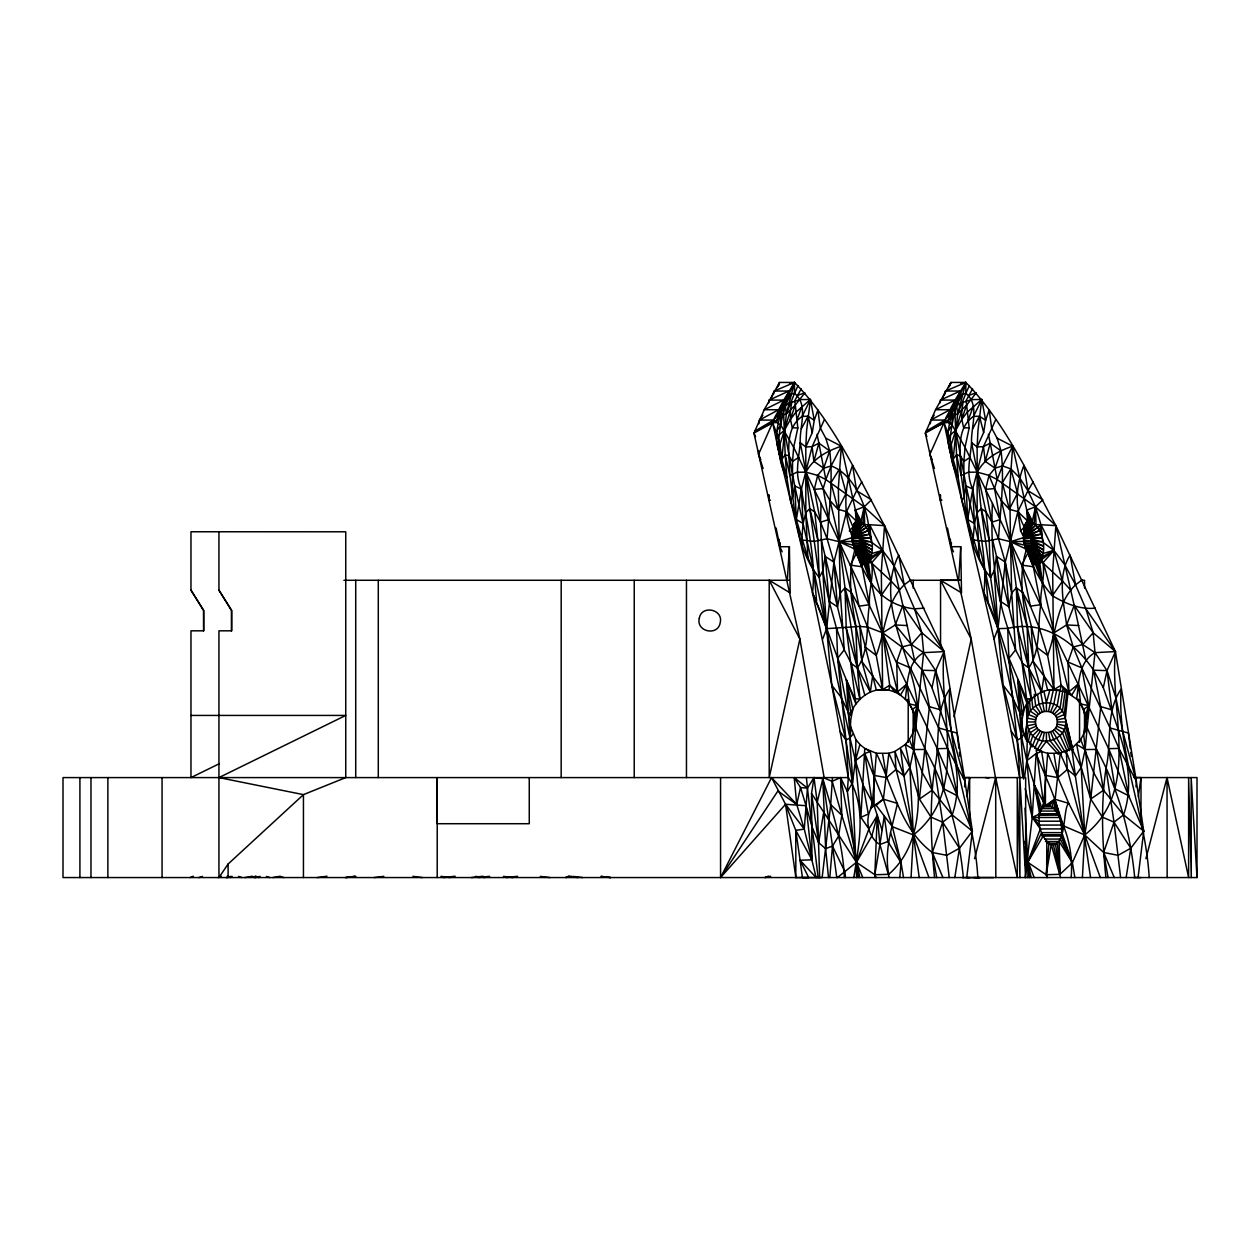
<?xml version="1.0" encoding="UTF-8"?>
<svg xmlns="http://www.w3.org/2000/svg" width="1260" height="1260" viewBox="0 0 1260 1260"><rect width="100%" height="100%" fill="white"/><g stroke="black" fill="none" stroke-linecap="round" stroke-linejoin="round"><path stroke-width="1.5" d="M219.161 763.78L190.969 777.593L190.969 630.819L203.648 630.835L203.616 610.454L190.969 590.168L190.969 531.767L345.744 531.783L345.744 777.593L303.44 794.635L228.107 864.029L218.941 877.558L218.941 630.819L231.619 630.835L231.619 610.47L218.941 590.168L218.941 531.767M231.556 630.835L231.572 610.47L218.941 590.168M437.204 877.558L437.236 777.593L437.236 823.709L529.263 823.709L529.263 777.593M561.173 777.593L561.188 580.277M634.221 777.593L634.237 580.277M908.208 742.423L908.208 701.395M913.169 732.659L913.185 711.176M913.201 588.105L913.201 580.277M1079.552 742.408L1079.552 701.395M1084.529 732.643L1084.529 711.16M1084.545 588.089L1084.545 580.277L1081.237 580.277M853.839 877.574C858.706 844.594 867.368 807.439 848.342 777.593L63 777.593L63 877.558L1197 877.558L1197 777.577L1135.481 777.577M858.107 877.574L847.366 791.579L848.342 777.593L831.805 685.235L812.542 592.893L790.524 500.535L786.87 477.697L781.814 459.238L786.319 413.973L794.493 393.341L794.509 382.441L779.578 382.441L764.221 409.736L753.952 433.156L799.88 639.072L824.135 777.593M850.957 712.026C857.02 699.946 868.187 689.283 882.614 689.661L881.323 571.442L884.504 525.625C858.044 476.185 833.994 423.092 794.509 382.441L789.579 383.796M930.305 423.785L930.793 420.052L945.094 420.052L952.087 424.998L965.018 447.3L992.423 503.465C990.344 545.674 994.439 588.136 1007.874 628.378C1008.126 678.384 1017.749 727.681 1019.686 777.577L994.014 639.056L961.868 500.535L958.214 477.682L953.158 459.223L957.663 413.957L965.837 393.325L965.853 382.426L950.922 382.426L935.566 409.72L925.312 433.141L971.224 639.056L995.479 777.577M1022.317 712.01C1028.365 699.93 1039.532 689.267 1053.974 689.645L1052.667 571.426L1055.849 525.609C1029.389 476.17 1005.338 423.077 965.853 382.426L960.923 383.78M889.198 877.574L879.905 844.499C867.699 837.538 864.234 817.74 872.156 806.778L876.361 753.275L864.785 748.471L859.918 744.487L855.918 739.62L851.13 728.044L837.648 658.255L836.53 628.378L829.096 601.319L822.764 570.859L820.528 522.176L821.079 503.48L793.658 447.316L780.743 425.014L773.75 420.068L759.449 420.068L758.961 423.801M1043.5 806.762L1045.453 805.644L1045.328 775.388L1041.673 751.433L1036.13 748.456L1043.516 803.187L1041.862 808.605L1043.5 806.762L1047.706 753.26C1035.232 750.771 1024.963 740.502 1022.474 728.028C1016.095 681.392 1003.669 635.654 983.887 592.877C987.619 557.975 977.996 523.373 972.751 489.037C965.491 474.059 970.389 458.262 971.57 442.591C970.72 427.03 980.233 404.728 965.837 393.325L962.372 394.018L958.561 397.924L950.906 411.988L947.725 421.249L926.084 431.203L945.094 420.052L954.481 407.736L959.789 403.389L971.602 399.593L981.776 399.483L985.603 420.289L983.65 432.526L977.146 446.985L977.161 512.741L979.209 557.755L985.32 571.693L1026.774 760.693L1041.862 808.605C1035.956 819.772 1039.799 835.049 1048.934 843.35C1067.378 852.217 1062.495 806.888 1068.779 803.376L1047.706 753.26L1060.227 753.26L1071.803 748.456L1080.67 739.604L1087.159 727.697L1095.003 652.633L1093.16 632.74L1085.852 608.832L1075.567 584.86L1064.794 564.842L1053.88 550.384L1040.981 524.727L1035.5 506.819L1027.939 490.707L1019.545 477.619L1010.882 468.909L1002.503 465.901L995.022 468.184L989.006 475.398L985.635 489.352L991.872 522.16L998.471 538.745L1005.275 562.149L1011.686 592.909L1015.576 649.845L1022.695 663.516L1031.263 699.048L1026.333 698.67L1008.992 658.24L1015.576 649.845L1007.874 628.378L997.983 628.63L994.014 639.056M852.39 536.823L853.744 524.286L857.603 520.175C871.542 525.845 877.558 552.589 866.911 563.33C858.847 562.527 856.973 552.321 853.729 546.415L852.422 533.626M758.583 450.765L758.536 454.372L763.087 468.515M929.943 450.765L929.88 454.356L934.432 468.499M1074.875 877.558L1072.386 862.659L1061.865 832.639C1060.447 804.746 1045.91 779.216 1036.13 753.543L1041.673 751.433M1046.635 877.558L1046.808 841.522M856.595 877.574L852.437 782.948L855.43 760.709L855.918 739.62M1024.537 777.373L1026.774 760.693L1027.262 739.604M854.311 550.809C864.392 552.494 860.533 534.634 854.17 532.697L852.547 534.413L854.784 522.238L852.232 535.531M852.862 537.091L858.501 537.091L869.321 534.256C868.644 510.205 855.508 474.988 831.159 465.916L823.662 468.2L817.661 475.414L814.291 489.368L820.528 522.176L827.127 538.76L833.931 562.165L840.341 592.924L844.231 649.845L851.35 663.532L859.918 699.064L854.989 698.686C837.994 664.603 828.009 627.559 812.542 592.893C816.26 557.991 806.652 523.388 801.407 489.053C794.147 474.075 799.045 458.278 800.226 442.606C799.375 427.045 808.889 404.744 794.493 393.341L791.028 394.018L787.201 397.94L779.562 412.004L776.38 421.249L754.74 431.219L773.75 420.068L783.121 407.752L788.445 403.405L800.242 399.593L810.432 399.483L814.259 420.305L812.306 432.526L805.802 447.001L805.817 512.757L807.865 557.77L813.976 571.709L849.964 737.887L855.43 760.709L863.194 785.342L868.282 814.07L860.879 817.315L868.943 828.938L856.406 862.312L837.412 877.574M1023.766 533.61L1025.089 524.27L1028.963 520.159C1042.886 525.83 1048.903 552.573 1038.256 563.315C1030.192 562.527 1028.317 552.305 1025.073 546.399L1023.766 533.61L1024.333 526.916C1013.591 508.205 1016.332 484.722 1023.939 465.334L1027.939 490.707L1017.859 511.654L1005.275 562.149L997.983 628.63L1003.165 685.235L1017.324 740.155L1022.899 777.105M1025.656 550.793C1035.752 552.494 1031.877 534.618 1025.514 532.681L1023.892 534.413L1026.144 522.223L1023.577 535.516M1024.207 537.075L1029.861 537.075L1040.681 534.24L1040.981 524.727L1036.004 524.68L1026.963 533.043L1023.199 533.043M852.437 782.948L845.98 740.155L831.805 685.235L826.623 628.645L819.236 577.505C795.8 549.376 795.249 510.221 789.847 475.54C789.736 456.246 783.389 429.219 802.148 416.414L808.117 416.225L814.259 420.305L817.882 409.941L820.244 427.88L825.741 438.165L841.349 446.197L838.357 487.919L839.16 541.706L845.019 587.822L846.2 627.795L855.918 703.93L846.405 679.802L852.957 709.49C846.153 733.288 852.658 758.693 852.437 782.948L847.366 791.579L840.546 777.593L832.183 781.326L823.079 777.593L817.22 802.289L819.661 877.574M983.887 592.877L997.983 628.63L990.581 577.49C967.144 549.36 966.593 510.205 961.191 475.524C961.081 456.246 954.733 429.203 973.492 416.398L979.461 416.209L985.603 420.289L989.226 409.941L991.589 427.865L997.085 438.165L1012.693 446.182L1009.701 487.903L1010.504 541.706L1016.363 587.806L1017.544 627.779L1027.262 703.915L1017.749 679.786L1024.301 709.474C1017.749 731.981 1023.671 756.063 1023.577 779.026M852.39 533.358L852.532 530.082M859.918 699.064L857.414 667.926C869.794 649.876 866.014 625.511 869.447 604.721C868.108 584.388 881.039 560.779 860.202 546.667L854.548 546.667M1023.734 533.358L1023.892 530.066M1031.263 699.048L1028.758 667.91C1041.138 649.861 1037.358 625.511 1040.792 604.706C1039.453 584.372 1052.383 560.763 1031.546 546.651L1025.892 546.651M824.402 419.612L812.133 446.638L801.407 489.053L803.077 523.546L801.738 539.973L814.054 541.39L827.127 538.76C829.096 509.56 833.285 480.139 829.71 450.923L818.89 443.158L812.133 446.638L805.802 447.001L806.605 430.589L810.432 399.483L795.863 412.272L790.445 419.344L784.429 430.259L779.956 444.308L779.389 454.372L790.524 500.535L807.865 557.77M995.746 419.612L983.477 446.623L972.751 489.037L974.437 523.53L973.082 539.957L985.399 541.375L998.471 538.745C1000.456 509.56 1004.63 480.123 1001.054 450.907L990.234 443.142L983.477 446.623L977.146 446.985L977.949 430.573L981.776 399.483L967.207 412.256L961.789 419.328L955.773 430.243L951.3 444.292L950.733 454.356L961.868 500.535L979.209 557.755M859.918 744.487L855.43 760.709L860.879 817.315L864.785 748.471L870.329 751.448L873.983 775.404L874.109 805.66L882.094 830.245M1027.939 877.558L1027.75 862.297L1040.303 828.922L1032.224 817.299L1036.13 753.543L1026.774 760.693L1032.224 817.299L1025.183 877.558M780.082 542.824L779.861 546.714L782.177 551.848M911.059 877.574L913.374 834.955L909.893 767.482L905.326 744.487L909.326 739.62L915.815 727.713L923.659 652.649L921.816 632.756L914.508 608.848L904.223 584.876L893.45 564.842L882.536 550.399L869.636 524.743L864.659 524.695L855.619 533.059L851.855 533.059M951.426 542.808L951.206 546.698L953.521 551.833M1082.403 877.558L1084.718 834.939L1081.237 767.482L1076.67 744.471L1085.143 749.542L1096.546 749.416C1118.581 788.76 1130.362 832.86 1134.709 877.558M964.64 786.917L964.971 781.168L944.086 651.609L884.504 525.625L864.155 506.835L825.82 479.54L817.661 475.414L805.959 472.153L796.887 472.248L789.847 475.54L785.185 454.907L783.295 404.208L783.704 400.097L794.509 382.441L774.207 391.041L770.774 399.278M1135.985 786.901L1136.315 781.153L1115.431 651.593L1055.849 525.609L1035.5 506.819L997.164 479.524L989.006 475.398L977.319 472.138L968.231 472.232L961.191 475.524L956.529 454.907L954.655 404.192L955.048 400.082L965.853 382.426L945.551 391.025L942.118 399.262M787.358 580.277L789.374 546.714L779.861 546.714L776.144 528.082M958.703 580.277L960.718 546.698L951.206 546.698L947.489 528.066M720.562 777.593L720.562 877.558L771.545 777.593L785.547 804.274L795.832 877.558L822.15 877.574L830.718 804.605L832.482 777.593M1100.311 877.558L1084.718 834.939L1067.362 769.435L1060.227 753.26L1054.116 808.605C1067.724 828.182 1073.221 854.17 1071.158 877.558M977.839 877.574C974.295 813.755 945.961 753.748 949.709 689.094C933.833 712.388 940.637 742.234 934.652 768.442C929.376 804.605 930.841 841.333 934.573 877.574M1149.183 877.558C1145.639 813.739 1117.305 753.732 1121.069 689.078C1105.178 712.372 1111.981 742.219 1105.996 768.427C1100.72 804.589 1102.185 841.318 1105.918 877.558M828.497 877.574L825.647 848.657L818.638 842.688L812.101 826.969L806.038 805.707L785.547 804.274L795.769 830.371L800.084 860.265L816.181 877.574L804.274 829.111L807.439 788.13L806.416 777.593M852.422 540.225L852.642 537.437C843.381 515.214 843.822 487.888 852.595 465.349L856.595 490.707L846.515 511.67L833.931 562.165L826.623 628.645L822.67 639.072M855.619 533.059L862.864 522.538L864.155 506.835L871.479 499.842L856.595 490.707L861.84 481.808M1023.766 540.209L1024.002 537.437L1020.631 530.98L1017.859 511.654L1009.355 509.276L1001.432 500.74L994.534 488.597L989.006 475.398M1026.963 533.043L1034.224 522.522L1035.5 506.819L1042.823 499.826L1027.939 490.707L1033.184 481.808M899.797 877.574L901.042 862.659L892.411 826.717L883.37 799.187L864.785 753.559L870.329 751.448M829.789 877.574L832.482 846.09L822.811 778.617L814.007 777.593L807.439 788.13L818.149 877.574M852.327 534.539L852.989 526.932L846.515 511.67L837.994 509.292L830.088 500.755L823.174 488.612L817.661 475.414M1023.671 534.524L1024.333 526.916L1020.631 530.98M1047.517 877.558L1046.194 874.723L1048.934 843.35M849.839 729.256L850.5 721.775M1021.198 729.241L1021.86 721.76M1078.434 699.19L1083.631 709.474L1087.159 727.697L1085.143 749.542L1081.237 767.482L1075.347 775.955L1090.577 877.558M872.156 806.778L876.141 805.282L883.37 799.187L888.883 753.275L894.915 751.448L905.326 744.487L913.799 749.558L925.202 749.432C947.236 788.76 959.017 832.876 963.364 877.574M768.836 402.838L769.104 400.097L788.965 391.041C781.594 420.068 771.277 448.812 786.87 477.697L785.185 454.907L788.713 455.632L792.556 461.396L792.383 497.401L790.524 500.535M852.358 533.547L852.989 526.932L849.272 530.995M940.196 402.822L940.448 400.082L960.309 391.025C952.938 420.052 942.622 448.796 958.214 477.682L956.529 454.907L960.057 455.616L963.9 461.396L963.727 497.385L961.868 500.535M817.22 802.289L814.007 777.593L811.534 793.453L856.406 862.312L874.834 874.739L888.694 874.33C923.659 844.121 921.217 791.091 913.799 749.558C910.318 734.706 915.973 720.484 917.359 705.694C913.626 656.145 873.999 604.611 898.726 555.109L904.223 584.876C885.103 603.099 885.229 631.953 876.251 655.42L882.614 689.661C898.9 689.377 911.956 702.639 915.469 717.869M812.542 592.893L826.623 628.645L859.903 626.441L867.636 627.102L882.74 632.803L901.876 646.994L922.241 670.226L929.423 706.702L919.39 799.092L931.03 817.126L942.669 822.181L959.443 848.248L954.797 877.574M1025.073 737.305L1027.483 718.2L1026.617 702.655M1035.531 721.964C1034.933 707.947 1057.88 707.947 1057.297 721.964C1057.88 735.966 1034.933 735.966 1035.531 721.964L1027.12 721.964L1026.207 704.497M1007.874 628.378C1043.28 619.778 1074.087 641.135 1093.585 670.21L1100.767 706.687L1090.735 799.076L1084.718 834.939L1072.386 862.659L1060.038 874.314L1046.194 874.723L1027.75 862.297L1024.601 857.682M1072.622 749.763L1065.33 718.2L1067.944 692.937M844.326 877.574C843.097 843.948 832.261 810.873 822.811 778.617L825.647 848.657L832.482 846.09L838.546 836.215L841.822 815.283L840.546 777.593L859.777 877.574M1066.905 691.22L1064.243 714.577L1072.89 749.747M851.13 728.044L849.964 737.887L845.98 740.155L848.342 777.593M905.326 699.064C907.625 682.589 907.042 661.972 923.659 652.649L944.086 651.609C937.771 711.711 970.231 790.335 913.374 834.955L919.233 877.574M1022.474 728.028L1021.309 737.872L1017.324 740.155L1011.465 731.399M1086.813 717.869L1080.67 703.915L1076.67 699.048C1078.985 682.573 1078.387 661.957 1095.003 652.633L1115.431 651.593C1109.131 711.695 1141.591 790.319 1084.718 834.939L1061.597 825.064L1038.145 825.064M966.719 877.574L972.389 831.143L964.971 781.168L951.253 730.8L944.606 697.914L935.66 670.635L923.659 652.649L911.437 644.569L895.261 624.944L902.869 605.367L884.504 525.625L869.636 524.743L857.131 534.587L851.476 534.587M1138.063 877.558L1143.733 831.128L1136.315 781.153L1122.597 730.784L1115.95 697.898L1107.005 670.619L1095.003 652.633L1082.781 644.553L1066.606 624.928C1063.503 602.185 1057.171 575.883 1070.071 555.093L1075.567 584.86C1056.447 603.083 1056.573 631.937 1047.611 655.405L1053.974 689.645L1066.259 692.087L1076.67 699.048M1064.968 691.976L1062.464 711.238L1064.243 714.577L1056.463 717.79M852.28 535.059L853.744 524.286M1023.624 535.043L1025.089 524.27L1023.829 533.641M846.2 627.795L857.414 667.926L870.329 692.102L872.66 675.628L851.366 592.641L830.088 500.755M966.956 796.666L969.649 777.593L962.577 777.577M1017.544 627.779L1028.758 667.91L1041.673 692.087L1044.005 675.612L1022.726 592.625L1001.432 500.74M1138.3 796.651L1140.993 777.577L1133.921 777.562M816.575 600.957L813.976 571.709L803.077 523.546L796.336 519.482L801.407 489.053L794.761 485.982L784.429 430.259L790.414 410.429L791.878 401.562M987.919 600.941L985.32 571.693L974.437 523.53L967.68 519.466L972.751 489.037L966.121 485.982L955.773 430.243L961.758 410.413L963.223 401.546M1025.467 739.163L1027.12 721.964M1063.015 688.921L1060.054 708.309L1054.1 714.262M1126.141 877.558L1130.787 848.232L1143.733 831.128L1108.595 748.66L992.423 503.465M855.493 549.958L859.257 549.958L866.911 563.33L882.74 632.803L889.702 685.267L888.883 690.275L882.614 689.661L861.934 661.579C857.572 624.771 843.239 585.727 855.193 549.25L854.059 545.391L827.127 538.76M1026.837 549.943L1030.601 549.943L1038.256 563.315L1054.084 632.788L1061.046 685.267L1060.227 690.26L1053.974 689.645L1033.279 661.563C1028.932 624.755 1014.583 585.711 1026.538 549.234L1025.404 545.375L998.471 538.745M1022.821 534.587L1028.475 534.587L1040.981 524.727L1055.849 525.609L1074.213 605.351L1066.606 624.928L1073.221 646.978L1081.789 667.863L1088.703 705.679L1083.631 734.044L1090.735 799.076L1102.374 817.11L1114.013 822.166L1130.787 848.232L1118.077 855.319L1103.666 852.469L1084.718 834.939L1068.779 803.376L1054.714 799.171L1045.453 805.644L1034.539 785.327L1039.642 814.054L1032.224 817.299L1025.199 788.665M826.623 628.645L822.764 570.859L825.19 556.4L821.079 539.217M823.646 812.606L818.638 842.688L811.534 793.453L811.975 859.808L800.084 860.265L802.431 877.558L808.684 877.574L800.084 860.265M997.983 628.63L994.108 570.859L996.534 556.4L992.423 539.201M1046.194 874.723L1051.25 844.483L1060.558 877.558M1059.896 690.448L1057.14 705.915L1052.462 712.908M1026.459 740.927L1028.585 729.351L1027.483 725.728L1035.736 724.091M1044.288 732.627L1042.65 740.88L1036.397 750.897M1048.541 711.286L1053.801 687.928M842.609 628.11L837.475 606.816L840.341 592.924L839.16 541.706L821.079 503.48M1013.953 628.094L1008.819 606.816L1011.686 592.909L1010.504 541.706L1024.002 537.437L1024.018 543.265L1024.553 541.406L1010.504 541.706L1026.538 549.234C1032.35 566.118 1040.24 582.466 1052.431 595.712C1065.031 603.461 1080.293 609.824 1095.286 608.123M792.383 497.401L794.761 485.982L803.077 523.546L805.817 512.757L809.755 508.552L805.959 472.153L800.226 442.606L805.802 447.001M963.727 497.385L966.121 485.982L974.437 523.53L977.161 512.741L981.099 508.536L977.319 472.138L971.57 442.591L977.146 446.985M1056.573 690.795L1053.801 704.135L1050.572 711.9M936.716 877.574L932.321 852.484L942.669 822.181L952.182 814.889C967.113 772.128 945.835 727.981 931.975 687.677L935.66 670.635L944.086 651.609L914.508 608.848C878.74 604.973 864.754 576.985 853.729 546.415M1108.075 877.558L1103.666 852.469L1114.013 822.166L1123.542 814.873C1138.457 772.112 1117.179 727.981 1103.319 687.661L1107.005 670.619L1115.431 651.593L1085.852 608.832M822.764 570.859L819.236 577.505L817.85 540.052L814.684 511.891L805.959 472.153C813.188 458.372 827.174 450.97 841.349 446.197L857.603 520.175L852.989 533.563L856.091 520.852L855.335 510.111L864.155 506.835L861.053 521.041L854.863 532.728L862.864 522.538M994.108 570.859L990.581 577.49L989.194 540.036L986.044 511.875L977.319 472.138C984.533 458.356 998.519 450.954 1012.693 446.182L1028.963 520.159L1024.333 533.547L1027.436 520.837L1026.679 510.095L1035.5 506.819L1032.397 521.026L1026.223 532.712L1034.224 522.522M953.993 716.861L971.224 639.056L940.558 580.277L959.679 580.277M804.274 829.111L785.547 804.274L720.562 877.558L777.892 790.996L796.714 804.431L800.525 787.547L794.241 777.593L796.714 804.431L804.274 829.111L795.769 830.371L795.832 877.558M785.185 454.907L781.814 459.238C768.758 433.377 783.31 405.925 794.509 382.441L786.319 413.973L783.153 414.808L780.901 413.831L778.664 409.736L783.704 400.097L769.104 400.097M956.529 454.907L953.158 459.223C940.102 433.361 954.655 405.909 965.853 382.426L957.663 413.957L954.497 414.792L952.245 413.831L950.008 409.72L955.048 400.082L940.448 400.082M1028.144 742.03L1030.365 732.674L1028.585 729.351L1036.35 726.122M773.356 394.49L774.207 391.041L788.965 391.041C785.657 402.853 776.443 411.091 772.632 422.683L758.536 454.372L760.741 459.475M944.701 394.474L945.551 391.025L960.309 391.025C957.001 402.853 947.788 411.075 943.976 422.667L929.88 454.356L932.085 459.475M852.547 534.413L856.091 520.852L846.515 511.67M1023.892 534.413L1027.436 520.837L1017.859 511.654M974.563 858.706L995.683 777.593L1017.277 877.558L1017.277 777.593L1019.939 877.558L1019.812 777.593L1025.656 877.558L1025.656 777.593L964.105 777.577M1145.907 858.69L1167.028 777.577L1188.621 877.558L1188.621 777.577L1191.283 877.558L1191.157 777.577L1197 877.558M1046.414 711.081L1046.414 702.67L1049.989 689.488M819.236 577.505L809.755 508.552L814.684 511.891L820.528 522.176L828.718 519.624L823.174 488.612L825.82 479.54L823.662 468.2L813.865 461.349L818.89 443.158L817.063 434.353M990.581 577.49L981.099 508.536L986.044 511.875L991.872 522.16L1000.078 519.624L994.534 488.597L997.164 479.524L995.022 468.184L985.225 461.333L990.234 443.142L988.407 434.338M1026.774 760.693L1031.263 744.471M852.311 541.611L852.673 543.28L853.193 541.406L839.16 541.706L937.235 748.676L972.389 831.143L959.443 848.248L946.732 855.319L932.321 852.484C900.412 828.891 893.119 787.169 876.361 753.275L888.883 753.275L896.017 769.451L913.374 834.955L928.966 877.574M852.201 535.736L857.855 535.736L867.951 530.665L869.636 524.743L871.322 542.099L882.536 550.399L891.151 581.128L899.262 589.979M1023.545 535.736L1029.199 535.736L1039.295 530.649L1040.981 524.727L1042.666 542.083L1053.88 550.384L1062.495 581.128L1070.606 589.963M801.234 388.836L794.808 400.601L797.832 427.975L793.658 447.316L792.556 461.396L798.714 457.38M972.578 388.82L966.152 400.585L969.176 427.959L965.018 447.3L963.9 461.396L970.058 457.364M778.617 385.749L779.578 382.441L777.215 387.607M949.961 385.733L950.922 382.426L948.559 387.592M888.694 874.33C884.016 849.681 892.316 827.017 897.435 803.392L883.37 799.187L874.109 805.66L863.194 785.342M870.518 808.605L872.172 803.203L864.785 753.559L855.43 760.709M1029.924 744.723L1032.775 735.604L1038.712 729.65M857.603 520.175L853.524 532.98L859.288 520.238L855.335 510.111L861.053 521.041L854.17 532.697L859.288 520.238M1028.963 520.159L1024.884 532.964L1030.633 520.222L1026.679 510.095L1032.397 521.026L1025.514 532.681L1030.633 520.222M907.657 700.591L909.326 703.93L917.359 705.694L914.114 715.507L914.728 721.775L915.815 727.713L925.202 749.432L932.164 790.24L952.182 814.889L972.389 831.143M1079.017 700.576L1080.67 703.915L1088.703 705.679L1085.458 715.491L1086.939 719.051M797.832 427.975L792.272 427.723L790.445 419.344L795.154 405.263L804.888 392.821L797.58 395.356M969.176 427.959L963.632 427.707L961.789 419.328L966.499 405.263L976.248 392.805L968.924 395.356M909.326 703.93L907.121 683.833L900.459 695.079L897.545 691.866L896.679 662.051L901.876 646.994L911.437 644.569L921.816 632.756L902.869 605.367L914.571 660.429M1080.67 703.915L1078.466 683.818L1071.803 695.063L1068.889 691.85L1068.023 662.035L1073.221 646.978L1082.781 644.553L1093.16 632.74L1074.213 605.351L1085.915 660.413M1040.398 828.922L1061.928 828.922L1063.755 826.702L1054.714 799.171L1051.958 806.762L1054.116 808.605L1040.414 808.605M796.745 420.415L801.958 406.476M968.089 420.399L973.303 406.46M825.82 479.54L831.159 465.916L841.349 446.197M997.164 479.524L1002.503 465.901L1012.693 446.182M1032.05 746.991L1035.688 737.998L1040.366 731.005M1042.24 732.013L1034.633 748.377M794.493 393.341L798.037 385.623M965.837 393.325L969.381 385.607M1041.611 832.639L1027.75 862.297L1024.884 864.644M802.148 416.414L810.432 399.483M973.492 416.398L981.776 399.483M791.028 394.018L785.311 405.594L786.319 413.973L795.154 405.263M962.372 394.018L956.655 405.578L957.663 413.957L966.499 405.263M865.226 647.105L876.251 655.42L867.636 627.102L859.036 606.154L850.437 565.141L856.58 552.856L854.39 547.769L855.193 549.25L839.16 541.706L852.642 537.437L852.673 543.28M1036.586 647.089L1047.611 655.405L1038.98 627.086L1030.381 606.139L1021.781 565.126L1027.924 552.841L1025.073 546.399M801.391 428.699L808.117 416.225L812.306 432.526M972.736 428.683L979.461 416.209L983.65 432.526M862.801 877.574L856.406 862.312L871.794 836.073L877.291 815.456L879.905 844.499L874.834 874.739L875.29 877.574M1043.154 836.057L1027.75 862.297L1029.451 877.558M776.38 421.249L780.901 413.831L780.743 425.014L776.207 432.054L779.956 444.308L781.814 459.238M947.725 421.249L952.245 413.831L952.087 424.998L947.552 432.038L951.3 444.292L953.158 459.223M868.943 828.938L877.291 815.456L874.834 874.739L876.157 877.574M876.141 805.282L892.411 826.717L913.374 834.955L904.003 775.971L909.893 767.482L913.799 749.558L915.815 727.713L914.114 728.044M762.835 415.233L759.449 420.068L778.664 409.736L764.221 409.736L783.704 400.097M934.18 415.217L930.793 420.052L950.008 409.72L935.566 409.72L955.048 400.082M1039.437 750.724L1046.414 741.258L1046.414 732.847M852.957 734.06L849.964 737.887L846.405 679.802L851.13 715.507L848.405 712.325L840.924 697.048L831.805 685.235M1024.301 734.044L1021.309 737.872L1017.749 679.786L1022.474 715.491L1019.75 712.325L1012.268 697.032L1003.165 685.235M1038.87 815.173L1058.463 815.173L1054.714 799.171L1049.533 805.644L1045.627 805.644M859.257 549.958L868.423 562.653L871.92 562.448L882.536 550.399L871.983 553.439L860.249 545.17L852.721 545.17M1030.601 549.943L1039.768 562.653L1043.264 562.433L1053.88 550.384L1043.327 553.423L1031.593 545.155L1025.939 545.155M840.341 592.924L845.019 587.822L851.366 592.641L859.036 606.154L869.447 604.721L861.982 566.764L859.856 558.81L855.115 548.919L861.982 566.764L850.437 565.141M1011.686 592.909L1016.363 587.806L1022.726 592.625L1030.381 606.139L1040.792 604.706L1033.326 566.748L1031.2 558.794L1026.459 548.903L1033.326 566.748L1021.781 565.126M852.611 533.689L856.375 533.689L864.659 524.695L864.155 506.835M1023.955 533.673L1027.719 533.673L1036.004 524.68L1035.5 506.819M778.113 435.708L784.429 430.259M949.457 435.692L955.773 430.243M873.983 775.404L886.599 777.593L896.017 769.451L894.915 751.448L904.003 775.971L896.017 769.451M1045.328 775.388L1057.943 777.577L1067.362 769.435L1066.259 751.433L1075.347 775.955L1067.362 769.435M1045.453 805.644L1047.485 805.266L1054.714 799.171L1058.006 814.054L1038.586 814.48M907.121 683.833L897.545 691.866L894.915 692.102L889.702 685.267L882.614 689.661M1078.466 683.818L1068.889 691.85L1066.259 692.087L1061.046 685.267L1053.974 689.645M904.223 584.876L910.697 579.931M1075.567 584.86L1082.041 579.931M915.595 719.066L912.287 709.49L917.359 705.694M1083.631 709.474L1088.703 705.679M1037.358 728.012L1030.365 732.674C1039.799 748.44 1066.621 740.297 1065.708 721.964L1057.297 721.964M1055.455 715.916L1062.464 711.238C1053.911 697.095 1029.956 701.867 1027.483 718.2L1035.736 719.838M856.375 533.689L866.376 527.436M1027.719 533.673L1037.72 527.42M860.202 546.667L871.542 556.589L882.536 550.399L870.786 559.235L860.013 547.99L854.375 547.99M1031.546 546.651L1042.886 556.573L1053.88 550.384L1042.13 559.22L1031.357 547.974L1025.719 547.974M190.118 877.558L193.221 876.236M218.075 877.558L221.193 876.251M768.427 876.125L764.993 877.558L770.679 876.22M569.11 876.141L565.677 877.558L571.363 876.236M887.843 841.538L879.905 844.499L884.268 815.992L887.843 841.538L901.042 862.659L903.53 877.574M857.131 534.587L867.951 530.665M1028.475 534.587L1039.295 530.649M198.859 877.558L202.482 876.425M226.816 877.558L230.438 876.44M768.458 494.708L769.198 500.535L770.569 500.126M939.803 494.692L940.543 500.535L941.913 500.11M226.375 877.558L232.076 876.377M254.347 877.558L260.048 876.377M1057.093 719.838L1065.33 718.2M1087.159 727.697L1085.458 728.028L1087.159 727.697L1096.546 749.416L1103.508 790.225L1123.542 814.873L1143.733 831.128M244.881 877.558L252.189 876.236M272.853 877.558L280.161 876.251M317.189 877.558L326.954 876.236M345.161 877.558L354.911 876.251M857.855 535.736L869.321 534.256M1029.199 535.736L1040.681 534.24M346.122 877.558L355.856 876.33M374.094 877.558L383.827 876.33M443.457 877.558L455.128 876.236M471.413 877.558L483.1 876.251M478.375 877.558L489.636 876.314M506.331 877.558L517.608 876.314M883.449 689.645L876.361 690.275L872.66 675.628M1054.793 689.63L1047.706 690.26L1044.005 675.612M814.291 489.368L823.174 488.612M985.635 489.352L994.534 488.597M914.508 608.848L923.942 608.139M851.555 538.603L870.471 538.115L869.636 524.743M1022.899 538.603L1041.815 538.099L1040.981 524.727M778.381 422.509L772.632 422.683L753.952 433.156L755.543 436.637M949.741 422.494L943.976 422.667L925.312 433.141L926.887 436.622M1042.099 835.348L1061.408 834.97L1072.386 862.659L1059.188 841.522L1045.422 841.522M962.451 877.574L969.649 877.558M1133.795 877.558L1140.993 877.558M852.028 540.225L871.322 542.099L859.084 538.603M1023.372 540.209L1042.666 542.083L1030.428 538.603M1023.734 541.879L1031.278 541.879L1043.217 546.053L1030.916 540.209M852.39 541.894L859.918 541.894L871.873 546.068L859.572 540.225M852.626 543.564L860.155 543.564L872.093 549.895L859.918 541.894M1023.97 543.548L1031.499 543.548L1043.438 549.88L1031.278 541.879M854.044 549.092L859.698 549.092L869.731 561.283L891.151 581.128L881.086 595.712L871.92 562.448M1025.388 549.077L1031.042 549.077L1041.075 561.267L1062.495 581.128L1052.431 595.712L1043.264 562.433M854.942 550.525L858.706 550.525L866.911 563.33M1026.286 550.525L1030.05 550.525L1038.256 563.315M343.901 580.277L789.043 580.277M909.767 580.277L960.388 580.277M190.969 715.428L345.744 715.428L218.941 777.593L303.44 794.635L303.44 877.558M1042.178 806.762L1051.958 806.762L1047.485 805.266M1038.524 814.054L1058.006 814.054M1038.067 817.488L1059.55 817.488M1042.303 832.639L1061.865 832.639M1042.162 834.97L1061.408 834.97M1042.004 836.057L1061.235 836.057L1072.386 862.659L1060.337 839.066L1044.666 839.066M1047.643 843.35L1057.408 843.35L1060.038 874.314L1053.407 844.861M1049.706 844.483L1055.565 844.483L1060.038 874.314L1059.188 841.522M967.176 877.558L993.51 877.558M973.775 877.543L980.028 877.558M1039.484 825.064L1032.224 817.299L1039.122 817.488M1029.42 550.793L1027.971 550.447L1032.995 560.952L1033.326 566.748L1034.806 562.464L1029.42 550.793L1036.586 563.251L1042.335 583.065L1039.768 562.653L1031.042 549.077M858.076 550.809L856.627 550.447L861.651 560.968L861.982 566.764L863.462 562.48L858.076 550.809L865.242 563.267L870.991 583.081L868.423 562.653L859.698 549.092M1078.812 625.574L1066.606 624.928L1054.084 632.788L1068.889 691.85L1061.046 685.267M907.468 625.574L895.261 624.944L882.74 632.803L897.545 691.866L889.702 685.267M1029.861 537.075L1041.815 538.099M858.501 537.091L870.471 538.115M985.351 777.577L988.88 777.987M568.276 876.393L577.915 877.558M540.319 876.393L549.958 877.558M573.016 876.393L582.64 877.558M503.465 876.393L512.867 877.558M475.492 876.393L484.895 877.558M440.953 876.33L450.324 877.558M412.981 876.33L422.352 877.558M1068.023 662.035L1081.789 667.863L1110.013 727.933L1128.393 733.037L1130.314 748.519M896.679 662.051L910.444 667.863L938.668 727.949L957.049 733.052L958.97 748.534M1057.093 724.091L1065.33 725.728L1071.929 749.794M280.145 876.582L283.862 877.558M252.189 876.566L255.89 877.558M1100.767 706.687L1111.918 709.805L1107.005 670.619L1093.585 670.21L1103.319 687.661M929.423 706.702L940.558 709.821L935.66 670.635L922.241 670.226L931.975 687.677M266.474 876.44L269.876 877.558M238.502 876.425L241.904 877.558M1036.35 717.79L1028.585 714.577L1027.688 700.954M1056.463 726.122L1064.243 729.351L1070.716 749.747M255.307 875.983L258.851 877.558M227.351 875.983L230.879 877.558M1032.224 817.299L1039.028 821.205L1060.747 821.205L1063.755 826.702M769.214 580.277L799.88 639.072L769.214 777.593L769.214 580.277L790.178 592.893L789.374 546.714M1008.819 606.816L1000.44 601.303L996.534 556.4L1005.275 562.149L1008.819 606.816L996.534 556.4M837.475 606.816L829.096 601.319L825.19 556.4L833.931 562.165L837.475 606.816L825.19 556.4M1037.358 715.916L1030.365 711.238L1029.42 699.505M1055.455 728.012L1062.464 732.674L1069.299 750.645M1022.695 663.516L1028.758 667.91L1036.13 695.063M851.35 663.532L857.414 667.926L864.785 695.079M794.241 777.593L807.439 788.13L800.525 787.547L806.038 805.707L811.975 859.808L795.769 830.371M1031.499 543.548L1043.327 553.423M860.155 543.564L871.983 553.439M1093.16 632.74L1115.431 651.593M921.816 632.756L944.086 651.609M830.718 804.605L841.822 815.283L856.406 862.312M1038.712 714.262L1032.775 708.309L1031.578 696.67M1054.1 729.65L1060.054 735.604L1067.362 751.338M1031.593 545.155L1042.886 556.573M860.249 545.17L871.542 556.589M771.545 777.593L796.714 804.431M1046.414 741.258L1058.337 754.331M1061.188 754.645L1050.178 740.88L1048.541 732.627M1031.357 547.974L1041.075 561.267M860.013 547.99L869.731 561.283M1062.385 752.377L1053.801 739.793L1050.572 732.013M1040.366 712.908L1035.688 705.915L1034.224 694.323M1052.462 731.005L1065.535 752.85M840.121 731.414L845.98 740.155L837.648 658.255L844.231 649.845L836.53 628.378M190.969 590.168L203.648 610.454L203.648 630.835M1136.315 781.153L1118.943 748.424L1110.013 727.933M964.971 781.168L947.599 748.44L938.668 727.949M1030.05 550.525L1036.586 563.251M858.706 550.525L865.242 563.267M907.09 699.206L912.287 709.49M1080.67 739.604L1093.964 773.199L1103.508 790.225L1090.735 799.076L1081.237 767.482L1071.803 748.456L1075.347 775.955M909.326 739.62L922.619 773.215L932.164 790.24L919.39 799.092L909.893 767.482L900.459 748.471L904.003 775.971M1031.2 558.794L1027.215 549.817L1029.499 556.069M859.856 558.81L855.871 549.817L858.139 556.085M1103.666 852.469L1114.265 877.558M932.321 852.484L942.921 877.574M1032.995 560.952L1028.711 550.777L1034.806 562.464L1042.335 583.065M861.651 560.968L857.367 550.793L863.462 562.48L870.991 583.081M1034.145 877.558L1024.947 853.24M1042.24 711.9L1039.028 704.135L1037.515 694.449M947.552 432.038L943.976 422.667L950.733 454.356M776.207 432.054L772.632 422.683L779.389 454.372M890.521 832.655L901.042 862.659M997.085 438.165L1001.054 450.907L995.022 468.184L990.234 443.142M825.741 438.165L829.71 450.923L823.662 468.2L818.89 443.158M832.183 781.326L841.822 815.283M1041.673 692.087L1033.279 661.563L1031.247 626.425M870.329 692.102L861.934 661.579L859.903 626.441M981.099 508.536L989.194 540.036M809.755 508.552L817.85 540.052M1034.539 785.327L1040.571 811.062L1056.195 811.062L1054.714 799.171M1031.121 877.558L1024.868 846.893M1043.91 691.189L1046.414 702.67M1023.656 541.595L1024.018 543.265M1044.288 711.286L1040.492 691.519M1053.974 753.874L1057.943 777.577M882.614 753.889L886.599 777.593M1105.996 768.427L1114.013 822.166L1120.597 877.558M934.652 768.442L942.669 822.181L949.253 877.574M836.782 877.574L832.482 846.09L844.925 871.715L845.492 877.574M1025.057 841.27L1027.75 862.297L1025.042 808.101M1130.787 752.393L1131.275 756.268M959.443 752.409L959.931 756.284M950.292 539.138L951.206 546.698L951.032 542.918M778.948 539.154L779.861 546.714L779.688 542.918M983.477 446.623L985.225 461.333M812.133 446.638L813.865 461.349M966.121 485.982L967.68 519.466M794.761 485.982L796.336 519.482M973.082 539.957L973.303 546.698M801.738 539.973L801.958 546.714M960.718 546.698L961.522 592.877L940.558 580.277L940.558 644.742M940.495 495.022L940.543 500.535M769.135 495.038L769.198 500.535M961.758 410.413L961.789 419.328M790.414 410.429L790.445 419.344M1167.028 777.577L1167.154 877.558M995.683 777.593L995.809 877.558M1140.993 777.577L1140.993 820.701M969.649 777.593L969.649 820.717M686.464 580.277L686.464 777.593M378.284 580.277L378.284 777.593M355.714 580.277L355.714 777.593M228.107 864.029L228.107 877.558M162.067 777.593L162.067 877.558M107.872 777.593L107.872 877.558M90.972 777.593L90.972 877.558M79.915 777.593L79.915 877.558M699.284 618.392C695.929 631.89 718.168 636.442 720.216 622.629C723.571 609.147 701.347 604.595 699.284 618.392M846.184 493.258L837.994 509.292L830.986 482.674L839.538 468.925L846.184 493.258M1017.544 493.243L1009.355 509.276L1002.33 482.659L1010.882 468.909L1017.544 493.243M947.599 748.44L937.235 748.676L943.787 788.87L957.458 795.832L947.599 748.44M1118.943 748.424L1108.595 748.66L1115.131 788.855L1128.803 795.816L1118.943 748.424M610.612 877.558L600.988 876.393L610.596 877.558M1027.089 626.551L1016.363 587.806L1028.758 667.91L1027.089 626.551M855.745 626.567L845.019 587.822L857.414 667.926L855.745 626.567"/></g></svg>
